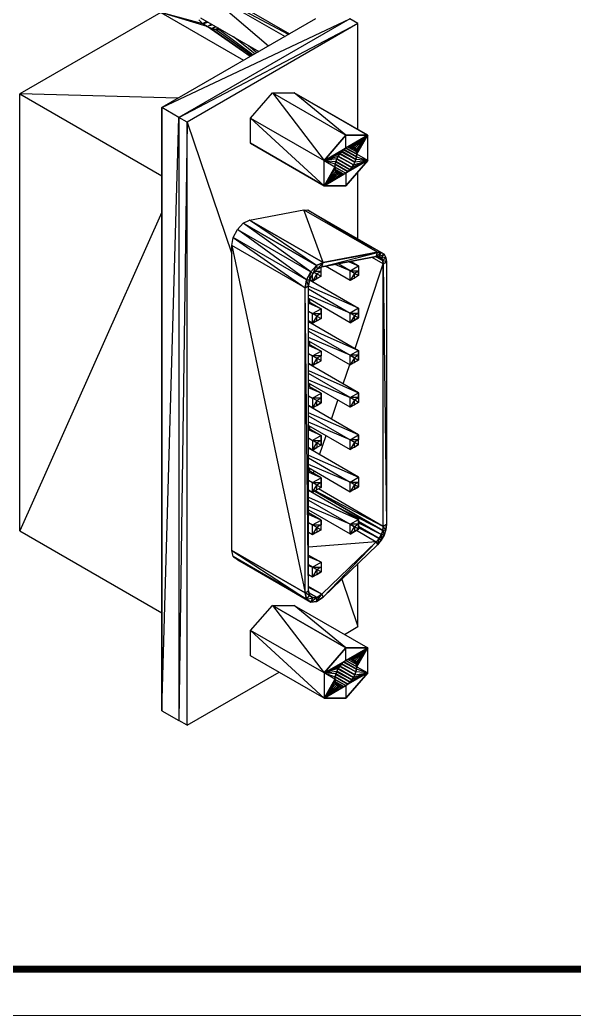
# Model space of a CAD drawing. Header units: millimetres. Extents: x 461 to 1302, y 117 to 711.
# Drawn here: x 1010.3 to 1069.6, y 117.3 to 223.8 of the extents above; entities that cross this region are included whole.
import ezdxf

# ---------------------------------------------------------------- set-up
doc = ezdxf.new("R2010")
doc.units = ezdxf.units.MM
doc.layers.get('0').update_dxf_attribs({"lineweight": 50})

msp = doc.modelspace()

# ---------------------------------------------------------------- linework, layer by layer
at = {"color": 7, "linetype": 'Continuous', "lineweight": 25}
for p, q in [((1039.043, 222.29), (1029.649, 227.302)), ((1029.649, 227.302), (1036.901, 221.053)), ((1029.649, 227.302), (1038.687, 222.084)), ((1030.584, 227.301), (1039.154, 222.354)), ((1025.392, 224.636), (1010.308, 215.928)), ((1025.392, 224.636), (1034.25, 219.523)), ((1029.894, 223.437), (1025.392, 224.636)), ((1030.349, 223.122), (1025.392, 224.636)), ((1025.5, 214.471), (1045.613, 223.971)), ((1041.956, 223.971), (1025.5, 214.471)), ((1045.613, 223.971), (1027.329, 213.416)), ((1029.457, 223.843), (1029.894, 223.437)), ((1029.894, 223.437), (1029.457, 223.842)), ((1029.649, 224.066), (1035.885, 220.467)), ((1046.485, 223.467), (1045.613, 223.971)), ((1027.329, 213.416), (1046.485, 223.467)), ((1046.485, 223.467), (1028.201, 212.912)), ((1029.894, 223.437), (1030.317, 223.681)), ((1030.317, 223.681), (1029.894, 223.437)), ((1029.894, 223.437), (1030.436, 223.612)), ((1029.894, 223.437), (1030.349, 223.122)), ((1030.349, 223.122), (1029.894, 223.436)), ((1029.904, 223.443), (1029.904, 223.442)), ((1029.936, 223.461), (1029.936, 223.461)), ((1029.972, 223.481), (1029.972, 223.482)), ((1030.009, 223.504), (1030.009, 223.503)), ((1030.048, 223.525), (1030.048, 223.526)), ((1030.067, 223.537), (1030.067, 223.536)), ((1030.165, 223.593), (1030.165, 223.593)), ((1030.349, 223.122), (1030.817, 223.392)), ((1030.92, 223.333), (1030.349, 223.122)), ((1034.954, 219.929), (1030.349, 223.122)), ((1030.349, 223.122), (1030.805, 222.911)), ((1030.35, 223.122), (1030.349, 223.122)), ((1030.805, 222.911), (1030.349, 223.122)), ((1030.364, 223.115), (1030.364, 223.115)), ((1030.622, 222.996), (1030.622, 222.996)), ((1030.805, 222.911), (1031.228, 223.155)), ((1030.805, 222.911), (1031.293, 223.117)), ((1030.805, 222.911), (1035.005, 219.959)), ((1031.243, 222.811), (1030.805, 222.911)), ((1030.805, 222.911), (1030.805, 222.911)), ((1030.805, 222.911), (1031.243, 222.811)), ((1030.945, 222.879), (1030.945, 222.879)), ((1031.243, 222.812), (1031.533, 222.979)), ((1031.559, 222.964), (1031.243, 222.812)), ((1031.648, 222.828), (1031.243, 222.812)), ((1031.243, 222.811), (1031.648, 222.828)), ((1031.244, 222.812), (1031.243, 222.811)), ((1035.109, 220.019), (1031.243, 222.811)), ((1031.323, 222.815), (1031.323, 222.815)), ((1031.648, 222.828), (1031.721, 222.87)), ((1031.721, 222.87), (1031.648, 222.828)), ((1031.723, 222.869), (1031.648, 222.828)), ((1031.737, 222.861), (1031.648, 222.828)), ((1031.648, 222.828), (1031.737, 222.861)), ((1031.648, 222.828), (1035.264, 220.108)), ((1046.485, 212.104), (1046.485, 223.467)), ((1035.458, 220.22), (1033.164, 222.037)), ((1034.789, 221.099), (1035.681, 220.349)), ((1010.308, 215.928), (1025.5, 207.158)), ((1010.308, 169.179), (1010.308, 215.928)), ((1027.232, 215.471), (1010.308, 215.928)), ((1035.009, 213.338), (1037.344, 216.033)), ((1037.344, 216.033), (1042.865, 208.803)), ((1037.344, 216.033), (1045.2, 211.498)), ((1037.345, 216.033), (1039.679, 216.033)), ((1047.535, 211.498), (1039.679, 216.033)), ((1039.679, 216.033), (1039.679, 216.032)), ((1045.199, 211.499), (1039.679, 216.033)), ((1039.679, 216.033), (1047.533, 211.498)), ((1025.5, 214.471), (1025.5, 205.574)), ((1027.329, 213.416), (1025.5, 214.471)), ((1025.5, 149.929), (1025.5, 214.471)), ((1025.5, 149.929), (1027.329, 213.416)), ((1028.201, 212.912), (1027.329, 213.416)), ((1027.329, 213.416), (1027.329, 148.873)), ((1042.865, 206.106), (1035.009, 213.338)), ((1035.009, 213.338), (1042.865, 208.803)), ((1035.009, 210.641), (1035.009, 213.338)), ((1028.201, 212.912), (1027.329, 148.873)), ((1028.201, 212.912), (1032.98, 198.802)), ((1028.201, 148.369), (1028.201, 212.912)), ((1042.865, 208.803), (1045.2, 211.498)), ((1045.2, 211.498), (1042.865, 208.803)), ((1045.2, 211.498), (1045.199, 211.498)), ((1047.535, 211.498), (1045.2, 210.15)), ((1045.2, 210.15), (1045.2, 211.498)), ((1045.2, 211.498), (1047.535, 211.498)), ((1047.535, 211.497), (1045.2, 211.498)), ((1045.2, 211.498), (1045.2, 211.498)), ((1047.535, 211.498), (1045.428, 210.256)), ((1047.535, 211.498), (1045.647, 210.306)), ((1045.848, 210.297), (1047.535, 211.498)), ((1047.535, 211.498), (1046.024, 210.231)), ((1046.17, 210.111), (1047.535, 211.498)), ((1047.535, 211.498), (1046.278, 209.94)), ((1046.344, 209.725), (1047.535, 211.498)), ((1046.367, 209.475), (1047.535, 211.498)), ((1047.535, 211.498), (1047.532, 211.499)), ((1047.535, 208.802), (1047.535, 211.498)), ((1035.009, 210.641), (1042.865, 206.105)), ((1035.016, 210.637), (1035.009, 210.641)), ((1042.865, 206.106), (1035.009, 210.641)), ((1035.011, 210.641), (1035.009, 210.641)), ((1042.865, 208.803), (1045.2, 210.15)), ((1044.972, 209.993), (1042.865, 208.803)), ((1044.064, 210.187), (1044.064, 210.187)), ((1044.064, 210.187), (1044.064, 210.187)), ((1044.081, 210.207), (1044.081, 210.206)), ((1044.255, 210.407), (1044.255, 210.407)), ((1044.255, 210.407), (1044.255, 210.407)), ((1044.27, 210.425), (1044.27, 210.425)), ((1044.422, 210.6), (1044.422, 210.6)), ((1044.435, 210.615), (1044.435, 210.615)), ((1044.559, 210.757), (1044.558, 210.758)), ((1044.57, 210.771), (1044.57, 210.771)), ((1044.66, 210.875), (1044.66, 210.875)), ((1044.668, 210.884), (1044.668, 210.884)), ((1044.723, 210.947), (1044.722, 210.947)), ((1044.725, 210.95), (1044.725, 210.95)), ((1044.743, 210.972), (1044.744, 210.971)), ((1044.743, 210.971), (1044.743, 210.971)), ((1044.972, 209.993), (1044.753, 209.79)), ((1044.753, 209.79), (1044.972, 209.993)), ((1046.344, 209.199), (1044.971, 209.992)), ((1044.971, 209.992), (1046.344, 209.199)), ((1045.2, 210.15), (1044.972, 209.993)), ((1044.972, 209.993), (1045.2, 210.15)), ((1045.164, 210.125), (1046.366, 209.475)), ((1046.367, 209.475), (1045.198, 210.149)), ((1045.198, 210.149), (1046.366, 209.475)), ((1045.428, 210.256), (1045.2, 210.15)), ((1045.2, 210.15), (1045.428, 210.256)), ((1045.2, 210.15), (1045.2, 210.15)), ((1045.2, 210.15), (1045.2, 210.15)), ((1046.336, 209.73), (1045.399, 210.242)), ((1046.344, 209.725), (1045.426, 210.255)), ((1045.647, 210.306), (1045.428, 210.256)), ((1045.428, 210.256), (1045.647, 210.306)), ((1045.428, 210.256), (1045.428, 210.256)), ((1045.428, 210.256), (1045.428, 210.256)), ((1045.626, 210.301), (1046.275, 209.941)), ((1046.278, 209.94), (1045.645, 210.305)), ((1045.646, 210.305), (1045.647, 210.305)), ((1045.646, 210.305), (1045.647, 210.305)), ((1045.848, 210.297), (1045.647, 210.306)), ((1045.647, 210.305), (1045.848, 210.297)), ((1046.17, 210.111), (1045.838, 210.298)), ((1045.846, 210.297), (1045.847, 210.297)), ((1045.846, 210.297), (1045.847, 210.297)), ((1045.847, 210.297), (1046.024, 210.231)), ((1046.024, 210.231), (1045.848, 210.297)), ((1045.848, 210.297), (1046.17, 210.111)), ((1046.17, 210.111), (1045.851, 210.295)), ((1046.17, 210.111), (1046.024, 210.231)), ((1046.025, 210.232), (1046.17, 210.111)), ((1046.278, 209.94), (1046.17, 210.111)), ((1046.17, 210.111), (1046.278, 209.94)), ((1044.753, 209.79), (1042.865, 208.803)), ((1042.865, 208.803), (1044.551, 209.549)), ((1042.865, 208.803), (1044.374, 209.278)), ((1044.228, 208.99), (1042.865, 208.803)), ((1043.031, 208.994), (1043.031, 208.994)), ((1043.031, 208.994), (1043.031, 208.994)), ((1043.055, 209.022), (1043.055, 209.022)), ((1043.221, 209.214), (1043.221, 209.214)), ((1043.245, 209.241), (1043.245, 209.241)), ((1043.428, 209.452), (1043.428, 209.452)), ((1043.428, 209.452), (1043.428, 209.452)), ((1043.45, 209.477), (1043.45, 209.477)), ((1043.643, 209.7), (1043.643, 209.701)), ((1043.643, 209.701), (1043.643, 209.701)), ((1043.663, 209.724), (1043.663, 209.724)), ((1043.858, 209.949), (1043.858, 209.949)), ((1043.876, 209.97), (1043.876, 209.97)), ((1044.12, 208.695), (1044.228, 208.99)), ((1044.228, 208.99), (1044.121, 208.695)), ((1045.848, 208.055), (1044.206, 208.93)), ((1044.374, 209.278), (1044.228, 208.99)), ((1044.228, 208.99), (1045.848, 208.055)), ((1044.229, 208.99), (1044.228, 208.99)), ((1044.228, 208.99), (1044.229, 208.99)), ((1045.848, 208.055), (1044.228, 208.99)), ((1044.229, 208.99), (1044.374, 209.278)), ((1046.024, 208.325), (1044.343, 209.218)), ((1044.551, 209.549), (1044.374, 209.278)), ((1044.374, 209.279), (1044.551, 209.549)), ((1044.374, 209.278), (1046.024, 208.325)), ((1046.024, 208.325), (1044.374, 209.278)), ((1046.17, 208.614), (1044.514, 209.493)), ((1044.551, 209.548), (1044.753, 209.79)), ((1044.753, 209.79), (1044.551, 209.549)), ((1044.551, 209.548), (1044.551, 209.549)), ((1044.551, 209.549), (1044.551, 209.548)), ((1044.551, 209.548), (1046.17, 208.614)), ((1046.17, 208.614), (1044.551, 209.548)), ((1044.712, 209.741), (1046.277, 208.908)), ((1046.278, 208.908), (1044.752, 209.788)), ((1044.752, 209.788), (1046.277, 208.908)), ((1044.932, 209.955), (1046.344, 209.199)), ((1045.075, 209.246), (1045.074, 209.246)), ((1045.972, 209.084), (1045.971, 209.084)), ((1046.278, 209.94), (1046.344, 209.725)), ((1046.344, 209.725), (1046.278, 209.94)), ((1046.278, 208.908), (1046.344, 209.199)), ((1046.344, 209.199), (1046.278, 208.908)), ((1046.344, 209.725), (1046.367, 209.475)), ((1046.367, 209.475), (1046.344, 209.725)), ((1046.366, 209.475), (1046.344, 209.199)), ((1046.344, 209.199), (1046.367, 209.475)), ((1046.344, 209.199), (1047.535, 208.802)), ((1047.535, 208.802), (1046.367, 209.475)), ((1042.865, 208.803), (1044.032, 208.127)), ((1042.865, 206.106), (1042.865, 208.803)), ((1042.865, 208.803), (1044.121, 208.695)), ((1044.054, 208.403), (1042.865, 208.803)), ((1044.032, 208.127), (1042.865, 206.106)), ((1042.865, 206.106), (1044.054, 207.877)), ((1044.032, 208.127), (1044.054, 208.403)), ((1044.054, 208.403), (1044.032, 208.127)), ((1044.032, 208.129), (1045.2, 207.454)), ((1044.054, 207.877), (1044.032, 208.127)), ((1044.032, 208.127), (1044.032, 208.127)), ((1044.032, 208.127), (1044.054, 207.877)), ((1044.032, 208.127), (1044.032, 208.127)), ((1044.035, 208.093), (1045.2, 207.454)), ((1044.051, 208.357), (1045.427, 207.612)), ((1044.121, 208.695), (1044.054, 208.403)), ((1044.054, 208.403), (1044.121, 208.695)), ((1044.054, 208.403), (1044.054, 208.403)), ((1044.054, 207.879), (1044.972, 207.349)), ((1044.121, 207.662), (1044.054, 207.877)), ((1044.054, 207.877), (1044.121, 207.663)), ((1045.428, 207.612), (1044.055, 208.404)), ((1044.055, 208.404), (1045.427, 207.612)), ((1044.972, 207.349), (1044.061, 207.855)), ((1044.108, 208.64), (1045.647, 207.815)), ((1044.12, 208.695), (1044.12, 208.695)), ((1045.647, 207.815), (1044.121, 208.696)), ((1044.121, 208.696), (1045.647, 207.815)), ((1047.535, 208.802), (1045.2, 207.454)), ((1045.2, 206.106), (1047.535, 208.802)), ((1047.535, 208.802), (1045.2, 206.105)), ((1045.428, 207.612), (1047.535, 208.802)), ((1045.647, 207.815), (1047.535, 208.802)), ((1045.848, 208.055), (1045.647, 207.815)), ((1045.647, 207.815), (1045.848, 208.055)), ((1047.535, 208.802), (1045.848, 208.055)), ((1045.848, 208.055), (1046.024, 208.325)), ((1046.025, 208.325), (1045.848, 208.055)), ((1046.024, 208.325), (1047.535, 208.802)), ((1046.17, 208.614), (1046.024, 208.325)), ((1046.024, 208.325), (1046.17, 208.614)), ((1046.17, 208.614), (1046.278, 208.908)), ((1046.277, 208.908), (1046.17, 208.614)), ((1047.535, 208.802), (1046.17, 208.614)), ((1047.535, 208.802), (1046.278, 208.908)), ((1044.121, 207.663), (1042.865, 206.106)), ((1042.865, 206.106), (1044.228, 207.493)), ((1045.2, 207.454), (1042.865, 206.106)), ((1044.374, 207.373), (1042.865, 206.106)), ((1042.865, 206.106), (1044.972, 207.349)), ((1042.865, 206.106), (1044.551, 207.306)), ((1042.865, 206.106), (1044.753, 207.299)), ((1044.753, 207.299), (1044.12, 207.664)), ((1044.121, 207.663), (1044.752, 207.299)), ((1044.228, 207.492), (1044.121, 207.663)), ((1044.121, 207.663), (1044.228, 207.493)), ((1044.752, 207.299), (1044.128, 207.651)), ((1044.228, 207.494), (1044.551, 207.307)), ((1044.374, 207.372), (1044.228, 207.493)), ((1044.228, 207.493), (1044.374, 207.373)), ((1044.551, 207.307), (1044.231, 207.49)), ((1044.551, 207.307), (1044.374, 207.373)), ((1044.374, 207.373), (1044.551, 207.306)), ((1044.551, 207.306), (1044.547, 207.309)), ((1044.753, 207.299), (1044.551, 207.306)), ((1044.551, 207.306), (1044.753, 207.299)), ((1044.753, 207.299), (1044.972, 207.349)), ((1044.972, 207.349), (1044.753, 207.299)), ((1044.972, 207.349), (1045.2, 207.454)), ((1045.2, 207.454), (1044.972, 207.349)), ((1044.972, 207.349), (1044.972, 207.349)), ((1045.2, 207.454), (1045.428, 207.612)), ((1045.428, 207.612), (1045.2, 207.454)), ((1045.2, 207.454), (1045.2, 207.454)), ((1045.2, 207.454), (1045.2, 206.105)), ((1045.647, 207.815), (1045.428, 207.612)), ((1045.428, 207.612), (1045.647, 207.815)), ((1046.485, 200.401), (1046.485, 207.59)), ((1045.2, 206.105), (1042.865, 206.106)), ((1042.865, 206.105), (1045.2, 206.105)), ((1025.5, 205.574), (1025.5, 158.826)), ((1025.5, 203.286), (1010.308, 169.179)), ((1034.897, 202.412), (1040.717, 203.51)), ((1042.753, 197.876), (1040.717, 203.51)), ((1040.717, 203.51), (1048.573, 198.975)), ((1040.718, 203.509), (1041.117, 203.5)), ((1048.973, 198.965), (1041.117, 203.5)), ((1041.117, 203.5), (1041.17, 203.469)), ((1048.552, 198.987), (1041.117, 203.5)), ((1041.117, 203.5), (1048.972, 198.965)), ((1033.585, 201.425), (1034.217, 202.087)), ((1034.217, 202.087), (1034.897, 202.412)), ((1041.441, 196.89), (1034.217, 202.087)), ((1034.217, 202.087), (1042.073, 197.552)), ((1042.073, 197.552), (1034.217, 202.087)), ((1034.897, 202.412), (1042.753, 197.876)), ((1042.073, 197.552), (1034.897, 202.412)), ((1042.753, 197.876), (1034.897, 202.412)), ((1032.98, 199.712), (1033.14, 200.57)), ((1033.14, 200.57), (1033.585, 201.425)), ((1040.995, 196.035), (1033.14, 200.57)), ((1033.144, 200.568), (1040.836, 195.177)), ((1040.995, 196.035), (1033.585, 201.425)), ((1033.585, 201.425), (1041.441, 196.89)), ((1033.853, 201.271), (1033.853, 201.271)), ((1032.98, 167.087), (1032.98, 199.712)), ((1032.98, 199.712), (1040.836, 162.551)), ((1040.836, 195.177), (1032.98, 199.712)), ((1037.382, 200.26), (1037.383, 200.26)), ((1047.724, 199.686), (1048.973, 198.965)), ((1042.639, 197.417), (1048.573, 198.974)), ((1048.458, 198.516), (1042.639, 197.417)), ((1042.639, 197.418), (1048.458, 198.516)), ((1048.573, 198.975), (1042.753, 197.876)), ((1042.753, 197.876), (1048.573, 198.974)), ((1047.888, 198.845), (1047.888, 198.845)), ((1047.902, 198.848), (1047.901, 198.848)), ((1049.205, 197.747), (1048.017, 198.433)), ((1048.104, 198.886), (1048.103, 198.886)), ((1048.103, 198.886), (1048.104, 198.886)), ((1049.152, 198.105), (1048.403, 198.506)), ((1049.153, 198.105), (1048.445, 198.514)), ((1048.445, 198.513), (1049.152, 198.105)), ((1048.458, 198.514), (1048.456, 198.516)), ((1048.456, 198.516), (1048.458, 198.514)), ((1048.458, 198.516), (1048.573, 198.974)), ((1048.458, 198.516), (1048.973, 198.965)), ((1048.76, 198.507), (1048.458, 198.516)), ((1048.458, 198.514), (1048.76, 198.507)), ((1048.482, 198.957), (1048.481, 198.957)), ((1048.555, 198.971), (1048.555, 198.971)), ((1048.573, 198.974), (1048.572, 198.974)), ((1048.573, 198.974), (1048.572, 198.974)), ((1048.573, 198.974), (1048.973, 198.965)), ((1048.973, 198.964), (1048.573, 198.974)), ((1048.746, 198.507), (1048.919, 198.411)), ((1048.999, 198.366), (1048.754, 198.507)), ((1048.76, 198.507), (1048.973, 198.965)), ((1049.29, 198.777), (1048.76, 198.507)), ((1048.76, 198.507), (1048.999, 198.366)), ((1048.999, 198.366), (1048.76, 198.507)), ((1048.973, 198.965), (1049.29, 198.777)), ((1049.29, 198.777), (1048.973, 198.965)), ((1048.999, 198.366), (1049.29, 198.777)), ((1049.493, 198.429), (1048.999, 198.366)), ((1049.153, 198.105), (1048.999, 198.366)), ((1049, 198.367), (1049.153, 198.105)), ((1049.153, 198.105), (1049.493, 198.429)), ((1049.276, 198.785), (1049.29, 198.777)), ((1049.493, 198.429), (1049.29, 198.777)), ((1049.29, 198.777), (1049.493, 198.429)), ((1049.564, 197.954), (1049.493, 198.429)), ((1049.493, 198.429), (1049.564, 197.954)), ((1040.745, 197.292), (1040.746, 197.291)), ((1042.073, 197.552), (1041.441, 196.89)), ((1041.441, 196.89), (1042.073, 197.552)), ((1041.65, 196.675), (1042.073, 197.552)), ((1042.753, 197.876), (1042.073, 197.552)), ((1042.073, 197.552), (1042.753, 197.876)), ((1042.073, 197.552), (1042.127, 197.173)), ((1042.753, 197.876), (1042.127, 197.173)), ((1042.127, 197.173), (1042.639, 197.417)), ((1042.639, 197.417), (1042.127, 197.173)), ((1042.54, 196.94), (1042.54, 197.37)), ((1042.54, 196.42), (1042.54, 197.37)), ((1042.54, 196.94), (1042.54, 197.37)), ((1042.639, 197.417), (1042.753, 197.876)), ((1045.665, 195.964), (1043.024, 197.489)), ((1045.665, 197.001), (1044.054, 197.684)), ((1045.665, 197.001), (1044.377, 197.745)), ((1045.551, 197.967), (1046.563, 197.52)), ((1045.666, 197.002), (1046.564, 197.52)), ((1046.563, 197.52), (1045.73, 198.001)), ((1046.187, 188.694), (1049.205, 197.747)), ((1046.564, 197.52), (1046.563, 197.002)), ((1049.152, 198.105), (1049.205, 197.747)), ((1049.564, 197.954), (1049.153, 198.105)), ((1049.205, 197.747), (1049.153, 198.105)), ((1049.205, 197.747), (1049.564, 197.954)), ((1049.205, 169.645), (1049.205, 197.747)), ((1049.205, 197.747), (1049.564, 169.852)), ((1049.564, 197.954), (1049.564, 169.852)), ((1040.995, 196.035), (1041.441, 196.89)), ((1041.441, 196.89), (1040.995, 196.035)), ((1041.067, 196.173), (1041.067, 196.173)), ((1041.078, 196.194), (1041.078, 196.194)), ((1041.315, 196.03), (1041.441, 196.89)), ((1041.315, 196.03), (1041.65, 196.675)), ((1041.65, 196.675), (1041.315, 196.03)), ((1041.403, 196.817), (1041.403, 196.817)), ((1041.413, 196.836), (1041.413, 196.836)), ((1041.441, 196.89), (1041.65, 196.675)), ((1041.441, 196.89), (1041.441, 196.89)), ((1042.091, 196.681), (1041.642, 195.904)), ((1041.642, 195.904), (1041.642, 196.658)), ((1041.642, 195.902), (1042.091, 196.162)), ((1042.091, 196.162), (1041.642, 195.902)), ((1042.091, 196.162), (1041.642, 195.904)), ((1042.127, 197.173), (1041.65, 196.675)), ((1041.65, 196.674), (1042.127, 197.173)), ((1041.65, 196.674), (1041.65, 196.674)), ((1041.65, 196.674), (1041.65, 196.674)), ((1041.811, 196.843), (1042.091, 196.681)), ((1042.54, 196.94), (1041.904, 196.94)), ((1042.54, 196.94), (1042.091, 196.681)), ((1042.091, 196.681), (1042.54, 196.42)), ((1042.091, 196.162), (1042.091, 196.681)), ((1042.091, 196.162), (1042.541, 196.421)), ((1042.54, 196.42), (1042.091, 196.162)), ((1042.126, 197.173), (1042.127, 197.173)), ((1042.126, 197.173), (1042.127, 197.173)), ((1042.54, 196.42), (1042.54, 196.94)), ((1042.54, 196.422), (1042.54, 196.42)), ((1042.541, 196.421), (1042.54, 196.42)), ((1042.54, 196.42), (1042.541, 196.421)), ((1045.666, 197.002), (1045.665, 197.001)), ((1045.665, 197.001), (1046.113, 196.743)), ((1045.665, 195.964), (1045.665, 197.001)), ((1046.04, 196.785), (1045.665, 197.001)), ((1045.665, 197.001), (1045.665, 197.001)), ((1046.113, 196.743), (1045.665, 195.964)), ((1046.113, 196.223), (1045.665, 195.964)), ((1045.666, 197.002), (1046.563, 197.002)), ((1046.113, 196.743), (1045.666, 197.002)), ((1046.091, 196.21), (1046.114, 196.223)), ((1046.113, 196.743), (1046.563, 197.002)), ((1046.113, 196.743), (1046.563, 196.483)), ((1046.113, 196.223), (1046.113, 196.743)), ((1046.563, 196.483), (1046.113, 196.223)), ((1046.563, 196.483), (1046.113, 196.223)), ((1046.563, 197.002), (1046.563, 196.483)), ((1046.563, 196.483), (1046.563, 197.002)), ((1046.563, 196.483), (1046.563, 196.483)), ((1046.563, 196.483), (1046.563, 196.483)), ((1040.836, 195.177), (1040.995, 196.035)), ((1040.996, 196.035), (1040.836, 195.177)), ((1040.836, 195.177), (1041.195, 195.384)), ((1041.195, 162.759), (1040.836, 195.177)), ((1040.836, 162.551), (1040.836, 195.177)), ((1040.995, 196.035), (1041.315, 196.03)), ((1041.195, 195.384), (1040.995, 196.035)), ((1041.194, 195.384), (1041.315, 196.03)), ((1041.315, 196.03), (1041.195, 195.384)), ((1041.195, 162.759), (1041.195, 195.384)), ((1046.563, 192.999), (1041.195, 195.372)), ((1041.195, 195.062), (1045.665, 192.481)), ((1041.315, 196.029), (1046.563, 192.999)), ((1041.34, 196.078), (1041.642, 195.904)), ((1041.349, 196.01), (1041.349, 196.073)), ((1045.665, 192.481), (1041.195, 194.376)), ((1045.665, 191.444), (1041.195, 194.025)), ((1041.195, 193.713), (1042.54, 192.937)), ((1042.54, 192.937), (1041.195, 193.531)), ((1041.349, 193.624), (1041.349, 193.936)), ((1041.642, 192.419), (1042.54, 192.937)), ((1042.54, 192.937), (1042.54, 192.418)), ((1042.54, 192.937), (1042.54, 191.9)), ((1042.54, 192.418), (1042.54, 192.937)), ((1046.563, 192.999), (1045.665, 192.481)), ((1046.563, 192.999), (1046.563, 192.48)), ((1046.563, 191.961), (1046.563, 192.999)), ((1046.563, 192.999), (1046.563, 192.48)), ((1041.195, 192.677), (1041.642, 192.419)), ((1041.642, 192.419), (1041.195, 192.608)), ((1041.642, 192.419), (1042.54, 192.418)), ((1042.091, 192.159), (1041.642, 192.419)), ((1041.642, 191.382), (1041.642, 192.419)), ((1042.091, 192.159), (1041.642, 191.382)), ((1042.54, 192.418), (1042.091, 192.159)), ((1042.091, 191.641), (1042.091, 192.159)), ((1042.091, 192.159), (1042.54, 191.9)), ((1042.091, 191.641), (1042.54, 191.9)), ((1042.54, 191.9), (1042.091, 191.641)), ((1042.54, 192.418), (1042.54, 191.9)), ((1042.54, 191.9), (1042.54, 191.9)), ((1042.54, 191.9), (1042.54, 191.9)), ((1042.54, 191.9), (1042.54, 191.9)), ((1045.665, 192.481), (1046.563, 192.48)), ((1046.113, 192.221), (1045.665, 192.481)), ((1045.71, 192.455), (1045.665, 192.481)), ((1045.665, 192.481), (1045.665, 192.48)), ((1045.665, 192.48), (1046.113, 192.221)), ((1045.665, 191.443), (1045.665, 192.48)), ((1046.113, 192.221), (1045.665, 191.443)), ((1046.563, 192.48), (1046.113, 192.221)), ((1046.113, 191.701), (1046.113, 192.221)), ((1046.113, 192.221), (1046.563, 191.961)), ((1046.564, 191.961), (1046.113, 191.701)), ((1046.113, 191.701), (1046.563, 191.961)), ((1046.563, 192.48), (1046.563, 191.961)), ((1046.563, 191.962), (1046.563, 191.961)), ((1046.563, 191.961), (1046.564, 191.961)), ((1046.564, 191.961), (1046.563, 191.961)), ((1041.642, 191.382), (1041.195, 191.64)), ((1041.195, 191.577), (1046.563, 188.477)), ((1041.195, 190.85), (1046.563, 188.477)), ((1041.349, 191.488), (1041.349, 191.551)), ((1041.642, 191.382), (1042.091, 191.641)), ((1042.091, 191.641), (1041.642, 191.382)), ((1046.113, 191.701), (1045.665, 191.443)), ((1045.666, 191.443), (1046.113, 191.701)), ((1046.114, 191.701), (1045.666, 191.443)), ((1041.195, 190.54), (1045.665, 187.959)), ((1045.665, 187.959), (1041.195, 189.854)), ((1041.195, 189.503), (1045.665, 186.922)), ((1041.195, 189.191), (1042.54, 188.415)), ((1042.54, 188.415), (1041.195, 189.009)), ((1041.349, 189.102), (1041.349, 189.414)), ((1041.195, 188.155), (1041.642, 187.897)), ((1041.642, 187.897), (1041.195, 188.086)), ((1041.642, 187.897), (1042.541, 188.415)), ((1042.54, 187.897), (1041.642, 187.897)), ((1041.642, 187.897), (1042.091, 187.639)), ((1041.642, 186.86), (1041.642, 187.897)), ((1042.091, 187.639), (1041.642, 187.897)), ((1041.642, 187.897), (1041.642, 187.897)), ((1042.091, 187.639), (1041.642, 186.86)), ((1042.54, 187.897), (1042.091, 187.639)), ((1042.54, 187.378), (1042.091, 187.639)), ((1042.091, 187.639), (1042.091, 187.119)), ((1042.541, 188.415), (1042.54, 187.897)), ((1042.54, 187.378), (1042.54, 187.897)), ((1042.54, 187.378), (1042.54, 187.897)), ((1045.665, 187.959), (1046.563, 188.477)), ((1046.563, 187.958), (1045.665, 187.959)), ((1045.71, 187.933), (1045.665, 187.959)), ((1045.665, 187.959), (1045.665, 187.958)), ((1046.113, 187.699), (1045.665, 187.959)), ((1045.665, 187.958), (1046.113, 187.699)), ((1045.665, 186.921), (1045.665, 187.958)), ((1046.113, 187.699), (1045.665, 186.921)), ((1046.563, 187.958), (1046.113, 187.699)), ((1046.113, 187.181), (1046.113, 187.699)), ((1046.113, 187.699), (1046.563, 187.441)), ((1046.563, 188.477), (1046.563, 187.958)), ((1046.563, 188.477), (1046.563, 187.441)), ((1046.563, 187.958), (1046.563, 188.477)), ((1046.563, 187.441), (1046.563, 187.958)), ((1041.195, 187.118), (1041.642, 186.86)), ((1046.563, 183.957), (1041.195, 187.056)), ((1041.349, 186.967), (1041.349, 187.029)), ((1041.642, 186.86), (1042.091, 187.119)), ((1042.091, 187.119), (1041.642, 186.86)), ((1042.091, 187.119), (1042.54, 187.378)), ((1042.091, 187.119), (1042.54, 187.378)), ((1042.54, 187.378), (1042.54, 187.378)), ((1042.54, 187.378), (1042.54, 187.378)), ((1042.54, 187.378), (1042.54, 187.378)), ((1044.924, 184.904), (1045.608, 186.955)), ((1046.113, 187.181), (1045.665, 186.921)), ((1046.091, 187.168), (1046.114, 187.181)), ((1046.563, 187.441), (1046.113, 187.181)), ((1046.563, 187.44), (1046.113, 187.181)), ((1046.563, 187.441), (1046.563, 187.44)), ((1046.563, 187.44), (1046.563, 187.441)), ((1041.195, 186.329), (1046.563, 183.957)), ((1045.665, 183.439), (1041.195, 186.019)), ((1041.195, 185.332), (1045.665, 183.439)), ((1045.665, 182.4), (1041.195, 184.981)), ((1042.54, 183.895), (1041.195, 184.671)), ((1042.54, 183.895), (1041.195, 184.489)), ((1041.349, 184.582), (1041.349, 184.892)), ((1041.195, 183.634), (1041.642, 183.376)), ((1041.642, 183.376), (1041.195, 183.566)), ((1041.642, 183.376), (1042.54, 183.895)), ((1042.54, 183.375), (1041.642, 183.376)), ((1041.642, 183.376), (1041.642, 182.339)), ((1042.091, 183.117), (1041.642, 183.376)), ((1042.54, 183.375), (1042.091, 183.117)), ((1042.54, 183.895), (1042.54, 183.375)), ((1042.54, 183.375), (1042.54, 183.895)), ((1042.54, 182.858), (1042.54, 183.895)), ((1042.54, 183.375), (1042.54, 182.858)), ((1045.665, 183.439), (1046.563, 183.957)), ((1046.563, 183.438), (1045.665, 183.439)), ((1045.665, 183.439), (1045.665, 183.438)), ((1046.113, 183.178), (1045.665, 183.439)), ((1045.665, 183.438), (1046.113, 183.178)), ((1045.665, 182.399), (1045.665, 183.438)), ((1046.113, 183.178), (1046.563, 183.438)), ((1046.563, 183.957), (1046.563, 183.438)), ((1046.563, 183.957), (1046.563, 182.918)), ((1046.563, 183.438), (1046.563, 183.957)), ((1046.563, 183.438), (1046.563, 182.918)), ((1041.642, 182.339), (1041.195, 182.597)), ((1046.563, 179.435), (1041.195, 182.534)), ((1041.349, 182.445), (1041.349, 182.508)), ((1042.091, 183.117), (1041.642, 182.339)), ((1041.642, 182.339), (1042.091, 182.599)), ((1041.642, 182.339), (1042.091, 182.599)), ((1042.091, 182.599), (1042.091, 183.117)), ((1042.091, 183.117), (1042.54, 182.858)), ((1042.54, 182.858), (1042.091, 182.599)), ((1042.091, 182.599), (1042.54, 182.858)), ((1042.54, 182.858), (1042.54, 182.858)), ((1042.54, 182.858), (1042.54, 182.858)), ((1043.66, 181.111), (1044.344, 183.163)), ((1046.113, 183.178), (1045.665, 182.399)), ((1046.113, 182.659), (1045.665, 182.399)), ((1046.091, 182.646), (1046.114, 182.659)), ((1046.563, 182.918), (1046.113, 183.178)), ((1046.113, 182.659), (1046.113, 183.178)), ((1046.563, 182.918), (1046.113, 182.659)), ((1046.563, 182.918), (1046.113, 182.659)), ((1046.563, 182.918), (1046.563, 182.918)), ((1046.563, 182.918), (1046.563, 182.918)), ((1046.563, 179.435), (1041.195, 181.807)), ((1041.195, 181.497), (1045.665, 178.917)), ((1045.665, 178.917), (1041.195, 180.811)), ((1041.195, 180.46), (1045.665, 177.88)), ((1041.195, 180.149), (1042.54, 179.373)), ((1041.349, 180.06), (1041.349, 180.371)), ((1042.54, 179.373), (1041.195, 179.967)), ((1041.195, 179.112), (1041.642, 178.854)), ((1042.54, 179.373), (1041.642, 178.854)), ((1042.395, 177.319), (1043.08, 179.372)), ((1042.54, 179.373), (1042.54, 178.853)), ((1042.54, 178.853), (1042.54, 179.373)), ((1042.54, 178.336), (1042.54, 179.373)), ((1045.665, 178.917), (1046.563, 179.435)), ((1046.563, 179.435), (1046.563, 178.916)), ((1046.563, 178.398), (1046.563, 179.435)), ((1046.563, 178.916), (1046.563, 179.435)), ((1041.642, 178.854), (1041.195, 179.044)), ((1041.642, 177.817), (1041.195, 178.075)), ((1046.563, 174.913), (1041.195, 178.012)), ((1041.642, 178.854), (1042.54, 178.853)), ((1042.091, 178.595), (1041.642, 178.854)), ((1041.642, 178.854), (1041.642, 177.817)), ((1041.642, 177.817), (1042.091, 178.595)), ((1042.091, 178.077), (1041.642, 177.817)), ((1041.642, 177.817), (1042.091, 178.077)), ((1042.54, 178.853), (1042.091, 178.595)), ((1042.091, 178.595), (1042.091, 178.077)), ((1042.091, 178.595), (1042.54, 178.336)), ((1042.54, 178.336), (1042.091, 178.077)), ((1042.54, 178.336), (1042.091, 178.077)), ((1042.54, 178.853), (1042.54, 178.336)), ((1042.54, 178.336), (1042.54, 178.336)), ((1042.54, 178.336), (1042.54, 178.336)), ((1045.71, 178.89), (1045.665, 178.917)), ((1045.665, 178.917), (1045.665, 178.916)), ((1046.563, 178.916), (1045.665, 178.917)), ((1046.113, 178.656), (1045.665, 178.917)), ((1045.665, 178.916), (1046.113, 178.656)), ((1045.665, 177.879), (1045.665, 178.916)), ((1046.113, 178.656), (1045.665, 177.879)), ((1046.113, 178.139), (1045.665, 177.879)), ((1046.091, 178.126), (1046.114, 178.138)), ((1046.563, 178.916), (1046.113, 178.656)), ((1046.113, 178.139), (1046.113, 178.656)), ((1046.113, 178.656), (1046.563, 178.398)), ((1046.563, 178.398), (1046.113, 178.139)), ((1046.113, 178.139), (1046.563, 178.398)), ((1046.563, 178.398), (1046.563, 178.916)), ((1046.563, 178.398), (1046.563, 178.398)), ((1046.563, 178.398), (1046.563, 178.398)), ((1041.195, 177.285), (1046.563, 174.913)), ((1041.195, 176.975), (1045.665, 174.395)), ((1041.349, 177.923), (1041.349, 177.986)), ((1045.665, 174.395), (1041.195, 176.289)), ((1041.195, 175.938), (1045.665, 173.358)), ((1042.54, 174.852), (1041.195, 175.629)), ((1042.54, 174.852), (1041.195, 175.446)), ((1041.349, 175.54), (1041.349, 175.849)), ((1041.642, 174.334), (1042.54, 174.852)), ((1041.729, 175.32), (1041.816, 175.58)), ((1042.54, 174.333), (1042.54, 174.852)), ((1042.54, 173.814), (1042.54, 174.852)), ((1042.54, 174.852), (1042.54, 174.333)), ((1045.666, 174.395), (1046.564, 174.913)), ((1046.564, 174.913), (1046.563, 174.395)), ((1041.195, 174.592), (1041.642, 174.334)), ((1041.642, 174.334), (1041.195, 174.523)), ((1041.642, 174.334), (1042.54, 174.333)), ((1042.091, 174.074), (1041.642, 174.334)), ((1041.642, 173.297), (1041.642, 174.334)), ((1041.642, 173.297), (1042.091, 174.074)), ((1042.54, 174.333), (1042.091, 174.074)), ((1042.091, 173.555), (1042.091, 174.074)), ((1042.091, 174.074), (1042.54, 173.814)), ((1042.54, 173.814), (1042.091, 173.555)), ((1042.541, 173.814), (1042.091, 173.555)), ((1042.54, 174.333), (1042.54, 173.814)), ((1042.54, 173.815), (1042.54, 173.814)), ((1042.54, 173.814), (1042.541, 173.814)), ((1042.541, 173.814), (1042.54, 173.814)), ((1046.04, 174.178), (1045.665, 174.395)), ((1045.665, 174.395), (1045.665, 174.394)), ((1045.666, 174.395), (1045.665, 174.395)), ((1045.665, 174.394), (1046.113, 174.136)), ((1045.665, 173.357), (1045.665, 174.394)), ((1046.113, 174.136), (1045.665, 173.357)), ((1045.666, 174.395), (1046.563, 174.395)), ((1046.113, 174.136), (1045.666, 174.395)), ((1046.563, 174.395), (1046.113, 174.136)), ((1046.113, 174.136), (1046.113, 173.617)), ((1046.113, 174.136), (1046.563, 173.876)), ((1046.563, 173.876), (1046.113, 173.617)), ((1046.113, 173.617), (1046.563, 173.876)), ((1046.563, 174.395), (1046.563, 173.876)), ((1046.563, 173.876), (1046.563, 174.395)), ((1046.563, 173.876), (1046.563, 173.876)), ((1046.563, 173.876), (1046.563, 173.876)), ((1046.563, 173.876), (1046.563, 173.876)), ((1041.195, 173.555), (1041.642, 173.297)), ((1046.563, 170.393), (1041.195, 173.492)), ((1041.195, 172.765), (1046.563, 170.393)), ((1041.201, 173.489), (1041.219, 173.541)), ((1042.091, 173.555), (1041.642, 173.297)), ((1041.642, 173.296), (1042.091, 173.555)), ((1042.091, 173.555), (1041.642, 173.296)), ((1041.871, 173.429), (1041.872, 173.428)), ((1041.873, 173.428), (1041.872, 173.429)), ((1041.872, 173.428), (1049.152, 169.226)), ((1049.153, 169.226), (1041.873, 173.428)), ((1041.902, 173.446), (1041.902, 173.446)), ((1049.197, 169.649), (1041.903, 173.446)), ((1049.205, 169.645), (1042.262, 173.653)), ((1046.113, 173.617), (1045.665, 173.357)), ((1046.091, 173.604), (1046.114, 173.616)), ((1041.195, 172.455), (1045.665, 169.874)), ((1045.665, 169.874), (1041.195, 171.769)), ((1049.152, 169.226), (1044.175, 171.771)), ((1041.195, 171.418), (1045.665, 168.837)), ((1042.54, 170.33), (1041.195, 171.107)), ((1042.54, 170.33), (1041.195, 170.925)), ((1046.432, 170.797), (1046.425, 170.8)), ((1041.195, 170.07), (1041.642, 169.812)), ((1041.642, 169.812), (1041.195, 170.001)), ((1041.642, 169.812), (1042.54, 170.33)), ((1041.642, 169.812), (1042.091, 169.552)), ((1041.642, 168.775), (1041.642, 169.812)), ((1041.642, 169.812), (1042.54, 169.811)), ((1042.091, 169.552), (1041.642, 168.775)), ((1042.54, 169.811), (1042.091, 169.552)), ((1042.091, 169.552), (1042.091, 169.034)), ((1042.091, 169.552), (1042.54, 169.293)), ((1042.54, 169.293), (1042.54, 170.33)), ((1042.54, 170.33), (1042.54, 169.811)), ((1042.54, 170.33), (1042.54, 169.811)), ((1042.54, 169.293), (1042.54, 169.811)), ((1045.665, 169.874), (1046.563, 170.393)), ((1046.563, 169.873), (1045.665, 169.874)), ((1045.665, 169.874), (1045.665, 169.873)), ((1046.113, 169.614), (1045.665, 169.874)), ((1045.665, 169.874), (1045.71, 169.848)), ((1045.665, 169.873), (1046.113, 169.614)), ((1045.665, 168.836), (1045.665, 169.873)), ((1045.665, 168.836), (1046.113, 169.614)), ((1046.563, 169.873), (1046.113, 169.614)), ((1046.113, 169.614), (1046.114, 169.094)), ((1046.563, 169.354), (1046.113, 169.614)), ((1046.563, 170.393), (1046.563, 169.873)), ((1046.563, 170.393), (1046.563, 169.873)), ((1046.563, 169.354), (1046.563, 170.393)), ((1046.563, 170.193), (1048.998, 168.787)), ((1046.563, 170.026), (1048.998, 168.787)), ((1046.563, 169.873), (1046.563, 169.354)), ((1048.76, 168.37), (1046.563, 169.638)), ((1046.563, 169.637), (1048.759, 168.37)), ((1048.759, 168.37), (1046.563, 169.495)), ((1049.153, 169.226), (1049.205, 169.645)), ((1049.205, 169.645), (1049.153, 169.226)), ((1049.564, 169.852), (1049.205, 169.645)), ((1049.493, 169.295), (1049.205, 169.645)), ((1049.564, 169.852), (1049.493, 169.295)), ((1049.494, 169.295), (1049.564, 169.852)), ((1010.308, 169.179), (1025.5, 160.41)), ((1041.195, 169.033), (1041.642, 168.775)), ((1042.091, 169.034), (1041.642, 168.775)), ((1041.642, 168.775), (1042.091, 169.034)), ((1042.54, 169.293), (1042.091, 169.034)), ((1042.091, 169.034), (1042.54, 169.293)), ((1042.54, 169.293), (1042.54, 169.293)), ((1042.54, 169.293), (1042.54, 169.293)), ((1046.114, 169.094), (1045.665, 168.836)), ((1045.666, 168.836), (1046.114, 169.094)), ((1046.114, 169.094), (1045.666, 168.836)), ((1046.114, 169.094), (1046.564, 169.354)), ((1046.563, 169.354), (1046.114, 169.094)), ((1046.35, 169.231), (1048.458, 168.014)), ((1046.563, 169.356), (1046.563, 169.354)), ((1046.564, 169.354), (1046.563, 169.354)), ((1046.563, 169.354), (1046.564, 169.354)), ((1048.257, 169.215), (1048.257, 169.215)), ((1048.76, 168.37), (1048.999, 168.787)), ((1048.998, 168.787), (1048.76, 168.37)), ((1048.999, 168.787), (1048.973, 168.159)), ((1049.29, 168.712), (1048.973, 168.159)), ((1048.973, 168.159), (1049.29, 168.712)), ((1048.999, 168.787), (1048.998, 168.787)), ((1048.999, 168.787), (1049.153, 169.226)), ((1049.152, 169.226), (1048.999, 168.787)), ((1049.29, 168.712), (1048.999, 168.787)), ((1049.018, 168.844), (1049.019, 168.844)), ((1049.026, 168.865), (1049.026, 168.865)), ((1049.153, 169.226), (1049.493, 169.295)), ((1049.153, 169.226), (1049.29, 168.712)), ((1049.493, 169.295), (1049.29, 168.712)), ((1049.29, 168.712), (1049.493, 169.295)), ((1049.29, 168.712), (1049.29, 168.712)), ((1049.494, 169.296), (1049.494, 169.295)), ((1048.458, 168.014), (1041.195, 167.438)), ((1048.458, 168.014), (1042.639, 162.394)), ((1042.639, 162.394), (1048.458, 168.013)), ((1042.753, 162.066), (1048.458, 168.013)), ((1048.573, 167.688), (1042.753, 162.066)), ((1042.753, 162.067), (1048.573, 167.688)), ((1048.08, 167.648), (1048.079, 167.648)), ((1048.29, 167.851), (1048.289, 167.851)), ((1048.458, 168.013), (1048.76, 168.37)), ((1048.76, 168.369), (1048.458, 168.013)), ((1048.458, 168.013), (1048.458, 168.014)), ((1048.458, 168.013), (1048.573, 167.688)), ((1048.573, 167.688), (1048.76, 168.37)), ((1048.973, 168.159), (1048.573, 167.688)), ((1048.573, 167.687), (1048.973, 168.159)), ((1048.573, 167.687), (1048.573, 167.687)), ((1048.76, 168.37), (1048.973, 168.159)), ((1048.973, 168.159), (1048.973, 168.159)), ((1032.979, 167.086), (1040.995, 161.878)), ((1033.14, 166.413), (1032.979, 167.086)), ((1032.979, 167.086), (1040.835, 162.551)), ((1040.836, 162.551), (1032.98, 167.087)), ((1040.995, 161.878), (1033.14, 166.413)), ((1033.585, 166.072), (1033.141, 166.412)), ((1033.171, 166.395), (1041.441, 161.537)), ((1033.453, 166.813), (1033.454, 166.812)), ((1041.195, 166.585), (1042.54, 165.808)), ((1042.54, 165.808), (1041.195, 166.402)), ((1033.586, 166.072), (1033.585, 166.072)), ((1033.585, 166.072), (1041.441, 161.537)), ((1041.441, 161.537), (1033.585, 166.072)), ((1033.585, 166.072), (1033.585, 166.072)), ((1041.642, 165.29), (1041.195, 165.548)), ((1041.195, 165.479), (1041.642, 165.29)), ((1041.642, 165.29), (1042.541, 165.809)), ((1041.642, 165.29), (1042.54, 165.291)), ((1041.642, 165.29), (1042.091, 165.032)), ((1041.642, 164.253), (1041.642, 165.29)), ((1042.091, 165.032), (1041.642, 165.29)), ((1041.642, 165.29), (1041.642, 165.29)), ((1042.54, 165.291), (1042.091, 165.032)), ((1042.541, 165.809), (1042.54, 165.291)), ((1042.54, 165.291), (1042.54, 164.771)), ((1042.54, 165.291), (1042.54, 164.771)), ((1046.485, 158.925), (1046.485, 165.671)), ((1041.195, 164.511), (1041.642, 164.253)), ((1042.091, 165.032), (1041.642, 164.253)), ((1041.642, 164.253), (1042.091, 164.512)), ((1042.091, 164.512), (1041.642, 164.253)), ((1042.54, 164.771), (1042.091, 165.032)), ((1042.091, 165.032), (1042.091, 164.512)), ((1042.54, 164.771), (1042.091, 164.512)), ((1042.091, 164.512), (1042.54, 164.771)), ((1042.54, 164.771), (1042.54, 164.771)), ((1042.54, 164.771), (1042.54, 164.771)), ((1042.54, 164.771), (1042.54, 164.771)), ((1041.195, 163.227), (1042.639, 162.394)), ((1042.639, 162.394), (1041.195, 163.227)), ((1042.639, 162.394), (1041.195, 163.116)), ((1044.764, 164.008), (1046.485, 158.925)), ((1040.835, 162.551), (1040.995, 161.878)), ((1040.836, 162.551), (1041.195, 162.759)), ((1041.315, 162.252), (1040.836, 162.551)), ((1040.995, 161.878), (1040.836, 162.551)), ((1040.841, 162.526), (1040.842, 162.526)), ((1040.842, 162.525), (1040.841, 162.525)), ((1040.857, 162.459), (1040.858, 162.459)), ((1040.859, 162.452), (1040.859, 162.452)), ((1040.859, 162.451), (1040.859, 162.451)), ((1040.899, 162.282), (1040.899, 162.283)), ((1040.916, 162.214), (1040.915, 162.214)), ((1040.995, 161.878), (1041.315, 162.252)), ((1041.316, 162.252), (1041.195, 162.759)), ((1041.195, 162.759), (1041.315, 162.252)), ((1041.243, 162.556), (1042.126, 162.046)), ((1042.127, 162.046), (1041.243, 162.556)), ((1042.126, 162.046), (1041.253, 162.516)), ((1041.651, 161.995), (1041.315, 162.252)), ((1041.316, 162.252), (1041.315, 162.252)), ((1041.315, 162.252), (1041.316, 162.252)), ((1041.315, 162.252), (1041.65, 161.994)), ((1042.127, 162.046), (1041.441, 161.537)), ((1041.65, 161.994), (1042.127, 162.046)), ((1042.127, 162.045), (1041.65, 161.994)), ((1042.073, 161.605), (1042.639, 162.394)), ((1042.753, 162.066), (1042.073, 161.605)), ((1042.073, 161.604), (1042.753, 162.066)), ((1042.073, 161.605), (1042.127, 162.046)), ((1042.639, 162.394), (1042.127, 162.046)), ((1042.127, 162.046), (1042.639, 162.394)), ((1042.639, 162.394), (1042.753, 162.066)), ((1035.009, 158.5), (1037.344, 161.197)), ((1037.344, 161.197), (1042.865, 153.965)), ((1045.2, 156.662), (1037.344, 161.197)), ((1037.344, 161.197), (1039.679, 161.197)), ((1037.344, 161.197), (1045.2, 156.662)), ((1045.2, 156.662), (1039.679, 161.197)), ((1039.679, 161.197), (1047.535, 156.662)), ((1040.995, 161.878), (1041.65, 161.994)), ((1041.441, 161.537), (1040.995, 161.878)), ((1040.996, 161.878), (1041.441, 161.537)), ((1041.441, 161.537), (1041.65, 161.994)), ((1041.441, 161.537), (1042.073, 161.605)), ((1042.073, 161.605), (1041.441, 161.537)), ((1041.646, 161.997), (1041.651, 161.995)), ((1041.647, 161.997), (1041.651, 161.995)), ((1042.072, 161.605), (1042.073, 161.604)), ((1025.5, 158.826), (1025.5, 149.929)), ((1039.679, 159.849), (1039.679, 159.849)), ((1045.05, 158.096), (1046.485, 158.925)), ((1035.009, 155.804), (1035.009, 158.5)), ((1035.009, 158.5), (1042.865, 151.269)), ((1042.865, 153.965), (1035.009, 158.5)), ((1043.61, 157.58), (1043.61, 157.58)), ((1042.865, 151.269), (1035.009, 155.804)), ((1045.2, 156.662), (1042.865, 153.965)), ((1042.865, 153.965), (1045.2, 156.662)), ((1045.2, 156.662), (1047.535, 156.661)), ((1045.2, 155.313), (1045.2, 156.662)), ((1047.535, 156.662), (1045.2, 156.662)), ((1047.535, 156.661), (1045.2, 155.313)), ((1045.428, 155.418), (1047.535, 156.661)), ((1045.647, 155.468), (1047.535, 156.661)), ((1047.535, 156.661), (1045.848, 155.46)), ((1046.024, 155.394), (1047.535, 156.661)), ((1047.535, 156.661), (1046.17, 155.274)), ((1047.535, 156.661), (1046.278, 155.104)), ((1046.344, 154.889), (1047.535, 156.661)), ((1046.367, 154.639), (1047.535, 156.661)), ((1047.535, 156.661), (1047.531, 156.662)), ((1047.535, 156.661), (1047.533, 156.662)), ((1047.535, 153.965), (1047.535, 156.661)), ((1042.865, 153.965), (1045.2, 155.313)), ((1042.865, 153.965), (1044.972, 155.156)), ((1042.865, 153.965), (1044.753, 154.952)), ((1042.865, 153.965), (1044.551, 154.711)), ((1044.551, 154.711), (1044.374, 154.441)), ((1044.374, 154.441), (1044.551, 154.711)), ((1046.17, 153.777), (1044.514, 154.655)), ((1044.753, 154.952), (1044.551, 154.711)), ((1044.551, 154.711), (1044.753, 154.952)), ((1044.551, 154.711), (1046.17, 153.777)), ((1044.551, 154.711), (1044.551, 154.711)), ((1046.17, 153.776), (1044.551, 154.711)), ((1044.551, 154.711), (1044.551, 154.711)), ((1046.273, 154.074), (1044.713, 154.905)), ((1044.972, 155.156), (1044.753, 154.952)), ((1044.753, 154.952), (1044.972, 155.156)), ((1046.278, 154.072), (1044.753, 154.952)), ((1044.933, 155.119), (1046.344, 154.363)), ((1044.972, 155.156), (1045.2, 155.313)), ((1045.2, 155.313), (1044.972, 155.156)), ((1044.972, 155.155), (1046.344, 154.363)), ((1046.344, 154.363), (1044.972, 155.155)), ((1046.366, 154.639), (1045.165, 155.289)), ((1045.2, 155.313), (1045.428, 155.418)), ((1045.428, 155.418), (1045.2, 155.313)), ((1045.2, 155.313), (1046.366, 154.639)), ((1045.2, 155.313), (1045.2, 155.313)), ((1045.2, 155.313), (1045.2, 155.313)), ((1046.367, 154.639), (1045.2, 155.313)), ((1046.336, 154.894), (1045.4, 155.406)), ((1046.344, 154.889), (1045.427, 155.418)), ((1045.428, 155.418), (1045.647, 155.468)), ((1045.647, 155.468), (1045.428, 155.418)), ((1045.428, 155.418), (1045.428, 155.418)), ((1045.428, 155.418), (1045.428, 155.418)), ((1045.628, 155.464), (1046.275, 155.106)), ((1045.646, 155.468), (1045.647, 155.468)), ((1045.646, 155.468), (1045.647, 155.468)), ((1046.278, 155.104), (1045.647, 155.468)), ((1045.647, 155.468), (1045.848, 155.46)), ((1045.848, 155.46), (1045.647, 155.468)), ((1045.84, 155.46), (1046.147, 155.287)), ((1045.846, 155.46), (1045.847, 155.459)), ((1045.846, 155.46), (1045.847, 155.459)), ((1045.847, 155.459), (1046.024, 155.394)), ((1046.024, 155.394), (1045.848, 155.46)), ((1046.17, 155.274), (1045.851, 155.458)), ((1046.17, 155.274), (1046.024, 155.394)), ((1046.025, 155.395), (1046.17, 155.274)), ((1046.17, 155.274), (1046.278, 155.104)), ((1046.278, 155.104), (1046.17, 155.274)), ((1046.278, 155.104), (1046.344, 154.889)), ((1046.344, 154.889), (1046.278, 155.104)), ((1046.367, 154.639), (1046.344, 154.889)), ((1046.344, 154.889), (1046.367, 154.639)), ((1046.344, 154.363), (1046.367, 154.639)), ((1046.366, 154.639), (1046.344, 154.363)), ((1046.367, 154.639), (1046.366, 154.639)), ((1046.367, 154.639), (1047.535, 153.965)), ((1028.201, 148.369), (1038.045, 154.052)), ((1044.374, 154.441), (1042.865, 153.965)), ((1042.865, 153.965), (1044.228, 154.153)), ((1044.121, 153.859), (1042.865, 153.965)), ((1042.865, 153.965), (1044.054, 153.568)), ((1044.032, 153.292), (1042.865, 153.965)), ((1042.865, 153.965), (1042.865, 151.269)), ((1044.054, 153.568), (1044.032, 153.292)), ((1044.032, 153.292), (1044.054, 153.568)), ((1045.427, 152.774), (1044.051, 153.52)), ((1044.054, 153.568), (1044.121, 153.859)), ((1044.121, 153.859), (1044.054, 153.568)), ((1044.054, 153.568), (1044.054, 153.568)), ((1044.054, 153.568), (1044.054, 153.568)), ((1044.054, 153.567), (1045.427, 152.774)), ((1045.428, 152.775), (1044.054, 153.567)), ((1045.647, 152.978), (1044.108, 153.803)), ((1044.121, 153.859), (1044.228, 154.153)), ((1044.228, 154.153), (1044.121, 153.859)), ((1044.121, 153.859), (1045.647, 152.978)), ((1044.121, 153.859), (1044.121, 153.859)), ((1044.121, 153.859), (1044.121, 153.859)), ((1045.647, 152.978), (1044.121, 153.859)), ((1044.206, 154.093), (1045.848, 153.218)), ((1044.374, 154.441), (1044.228, 154.153)), ((1045.848, 153.218), (1044.228, 154.153)), ((1044.228, 154.153), (1045.848, 153.218)), ((1044.229, 154.153), (1044.228, 154.153)), ((1044.228, 154.153), (1044.229, 154.153)), ((1044.229, 154.153), (1044.374, 154.441)), ((1046.024, 153.488), (1044.343, 154.381)), ((1044.374, 154.441), (1046.024, 153.488)), ((1046.024, 153.488), (1044.374, 154.441)), ((1045.074, 154.409), (1045.074, 154.409)), ((1047.535, 153.965), (1045.2, 152.617)), ((1045.2, 151.269), (1047.535, 153.965)), ((1047.535, 153.965), (1045.2, 151.27)), ((1047.535, 153.965), (1045.428, 152.775)), ((1045.647, 152.978), (1047.535, 153.965)), ((1047.535, 153.965), (1045.848, 153.218)), ((1045.848, 153.218), (1046.024, 153.488)), ((1046.025, 153.488), (1045.848, 153.218)), ((1047.535, 153.965), (1046.024, 153.488)), ((1046.17, 153.777), (1046.024, 153.488)), ((1046.024, 153.488), (1046.17, 153.776)), ((1046.278, 154.072), (1046.17, 153.776)), ((1046.17, 153.776), (1046.278, 154.072)), ((1046.17, 153.776), (1047.535, 153.965)), ((1046.344, 154.363), (1046.278, 154.072)), ((1046.278, 154.072), (1046.344, 154.363)), ((1047.535, 153.965), (1046.278, 154.072)), ((1047.535, 153.965), (1046.344, 154.363)), ((1044.032, 153.292), (1042.865, 151.269)), ((1042.865, 151.269), (1044.054, 153.042)), ((1042.865, 151.269), (1044.121, 152.827)), ((1044.228, 152.655), (1042.865, 151.269)), ((1042.865, 151.269), (1045.2, 152.617)), ((1044.374, 152.535), (1042.865, 151.269)), ((1044.972, 152.512), (1042.865, 151.269)), ((1044.551, 152.469), (1042.865, 151.269)), ((1042.865, 151.269), (1044.753, 152.462)), ((1044.032, 153.292), (1044.032, 153.292)), ((1044.032, 153.292), (1044.032, 153.292)), ((1044.054, 153.042), (1044.032, 153.292)), ((1044.032, 153.292), (1044.054, 153.042)), ((1044.032, 153.292), (1045.2, 152.617)), ((1044.035, 153.256), (1045.2, 152.617)), ((1044.121, 152.827), (1044.054, 153.042)), ((1044.054, 153.042), (1044.972, 152.512)), ((1044.054, 153.042), (1044.121, 152.827)), ((1044.972, 152.512), (1044.062, 153.017)), ((1044.121, 152.827), (1044.228, 152.655)), ((1044.229, 152.656), (1044.121, 152.827)), ((1044.753, 152.462), (1044.121, 152.827)), ((1044.122, 152.826), (1044.752, 152.462)), ((1044.13, 152.812), (1044.752, 152.462)), ((1044.229, 152.656), (1044.228, 152.657)), ((1044.228, 152.657), (1044.229, 152.656)), ((1044.228, 152.655), (1044.374, 152.535)), ((1044.374, 152.535), (1044.228, 152.655)), ((1044.229, 152.656), (1044.551, 152.47)), ((1044.231, 152.653), (1044.551, 152.47)), ((1044.551, 152.47), (1044.374, 152.535)), ((1044.374, 152.535), (1044.551, 152.469)), ((1044.551, 152.469), (1044.547, 152.471)), ((1044.753, 152.461), (1044.551, 152.469)), ((1044.551, 152.469), (1044.753, 152.462)), ((1044.753, 152.462), (1044.972, 152.512)), ((1044.972, 152.512), (1044.753, 152.462)), ((1045.2, 152.617), (1044.972, 152.512)), ((1044.972, 152.512), (1045.2, 152.617)), ((1044.972, 152.512), (1044.972, 152.512)), ((1045.2, 152.617), (1045.428, 152.775)), ((1045.428, 152.774), (1045.2, 152.617)), ((1045.2, 152.617), (1045.2, 151.27)), ((1045.2, 152.617), (1045.2, 152.617)), ((1045.428, 152.775), (1045.647, 152.978)), ((1045.647, 152.978), (1045.428, 152.775)), ((1045.848, 153.218), (1045.647, 152.978)), ((1045.647, 152.978), (1045.848, 153.218)), ((1045.2, 151.27), (1042.865, 151.269)), ((1042.865, 151.27), (1045.2, 151.27)), ((1045.199, 151.27), (1045.2, 151.269)), ((1025.5, 149.929), (1027.329, 148.873)), ((1028.201, 148.369), (1027.329, 148.873))]:
    msp.add_line(p, q, dxfattribs=at)
at = {"color": 7, "lineweight": 40, "true_color": 0xffffff}
for points, const_width in [([(461.272, 711.261), (1302.229, 711.261), (1302.229, 117.303), (461.272, 117.303), (461.272, 711.261)], 0.0991), ([(1297.272, 122.261), (469.272, 122.261)], 0.749)]:
    msp.add_lwpolyline(points, dxfattribs=dict(at, const_width=const_width))

doc.saveas('drawing.dxf')
